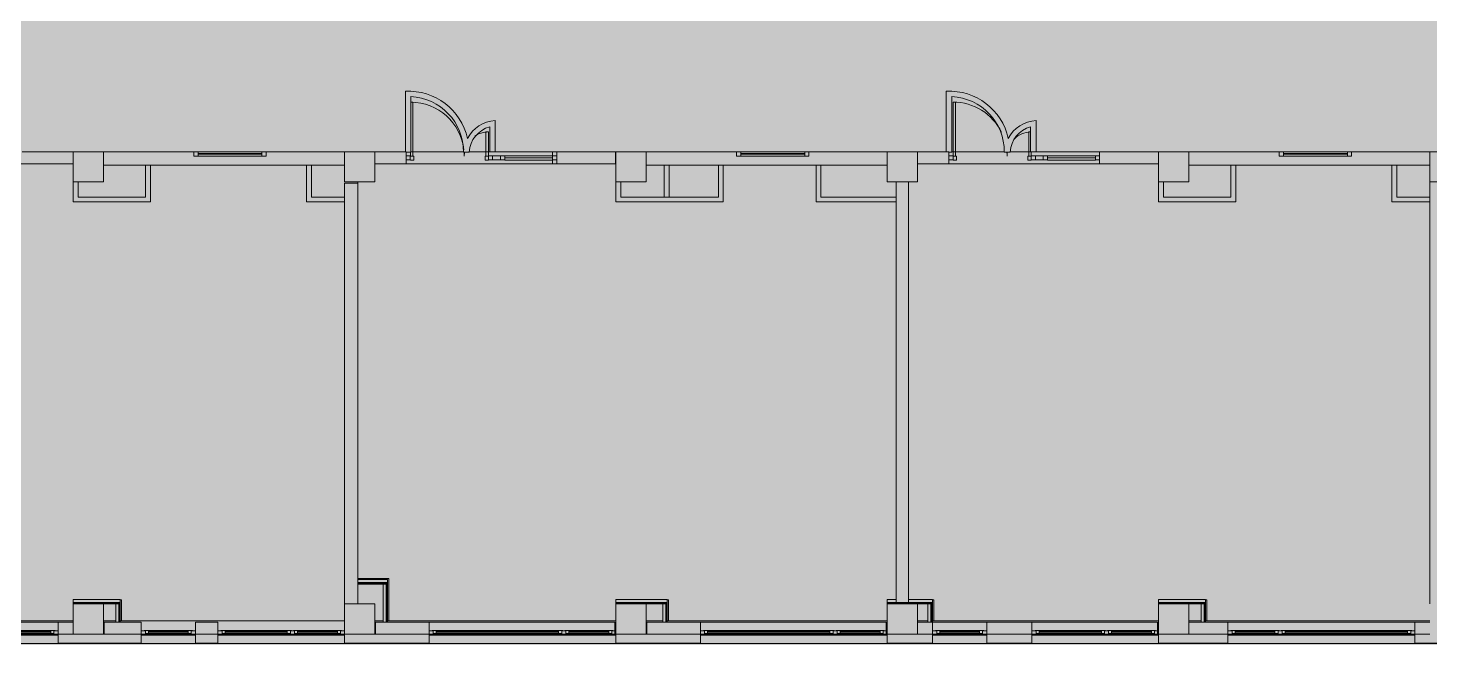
# Model space of a CAD drawing. Header units: millimetres. Extents: x 35092 to 251863, y -8553 to 29549.
# Drawn here: x 167013 to 190263, y -280 to 9954 of the extents above; entities that cross this region are included whole.
import ezdxf

# ---------------------------------------------------------------- set-up
doc = ezdxf.new("R2010")
doc.units = ezdxf.units.MM
doc.layers.add('A-DETL-GENF-2', color=7, linetype='Continuous', lineweight=9, true_color=0xc0c0c0, transparency=0.4)
for name, color, linetype, lineweight, true_color in [('A-DETL-GENF-4', 7, 'Continuous', 5, 0xb7b7b7), ('A-DOOR-4', 7, 'Continuous', 5, 0xb7b7b7), ('A-FLOR-2', 7, 'Continuous', 5, 0xb7b7b7), ('A-GLAZ-3', 7, 'Continuous', 5, 0x737373), ('A-GLAZ-CURT-3', 7, 'Continuous', 5, 0x737373), ('A-GLAZ-CWMG-4', 7, 'Continuous', 5, 0x737373), ('A-WALL-3', 7, 'Continuous', 9, 0x737373), ('A-WALL-4', 7, 'Continuous', 5, 0x737373), ('I-WALL-4', 7, 'Continuous', 5, 0x737373), ('S-COLS-2', 7, 'Continuous', 5, 0x737373)]:
    doc.layers.add(name, color=color, linetype=linetype, lineweight=lineweight, true_color=true_color)

# ---------------------------------------------------------------- blocks, each defined once
blk = doc.blocks.new('BSC_Колонна _Прямоугольная - 500х500-V247-2_2_2_птичка')
at = {"layer": 'S-COLS-2'}
for p, q in [((250, 250), (-250, 250)), ((-250, 250), (-250, -250)), ((250, -250), (250, 250)), ((-250, -250), (250, -250))]:
    blk.add_line(p, q, dxfattribs=at)
blk = doc.blocks.new('120_Окно_СКБ_2Ст - 120_Окно_СКБ_2Ст 3100х2500 _мал_створка слева_-22446080-2_2_2_птичка')
at = {"layer": 'A-GLAZ-3'}
for p, q in [((-1550, -127), (-1550, -57)), ((-1550, -57), (-1480, -57)), ((1550, -57), (-1550, -57)), ((-1480, -127), (-1550, -127)), ((-1550, -127), (-1500, -127)), ((-1480, -127), (-1500, -127)), ((-1500, -127), (-1500, -137)), ((-1500, -137), (670, -137)), ((670, -137), (-1500, -137)), ((-1480, -57), (-1480, -127)), ((650, -87), (-1480, -87)), ((-1480, -87), (-1480, -127)), ((-1430, -137), (-1430, -87)), ((-1430, -107), (600, -107)), ((600, -117), (-1430, -117)), ((600, -137), (600, -87)), ((650, -127), (650, -57)), ((650, -57), (720, -57)), ((650, -127), (650, -87)), ((720, -127), (650, -127)), ((670, -127), (650, -127)), ((670, -127), (700, -127)), ((670, -137), (670, -127)), ((720, -127), (700, -127)), ((700, -127), (700, -137)), ((700, -137), (1500, -137)), ((1500, -137), (700, -137)), ((720, -57), (720, -127)), ((1480, -87), (720, -87)), ((720, -87), (720, -127)), ((770, -137), (770, -87)), ((770, -107), (1430, -107)), ((1430, -117), (770, -117)), ((1430, -137), (1430, -87)), ((1480, -127), (1480, -57)), ((1480, -57), (1550, -57)), ((1480, -127), (1480, -87)), ((1550, -127), (1480, -127)), ((1500, -127), (1480, -127)), ((1500, -127), (1550, -127)), ((1500, -137), (1500, -127)), ((1550, -57), (1550, -127))]:
    blk.add_line(p, q, dxfattribs=at)
blk = doc.blocks.new('120_Окно_СКБ_1Ст - 120_Окно_СКБ_1Ст 900х2500_h_-20664874-2_2_2_птичка')
at = {"layer": 'A-GLAZ-3'}
for p, q in [((-450, -127), (-450, -57)), ((-450, -57), (-380, -57)), ((450, -57), (-450, -57)), ((-380, -127), (-450, -127)), ((-450, -127), (-400, -127)), ((-380, -127), (-400, -127)), ((-400, -127), (-400, -137)), ((-400, -137), (400, -137)), ((400, -137), (-400, -137)), ((-380, -57), (-380, -127)), ((380, -87), (-380, -87)), ((-380, -87), (-380, -127)), ((-330, -137), (-330, -87)), ((-330, -107), (330, -107)), ((330, -117), (-330, -117)), ((330, -137), (330, -87)), ((380, -127), (380, -57)), ((380, -57), (450, -57)), ((380, -127), (380, -87)), ((450, -127), (380, -127)), ((400, -127), (380, -127)), ((400, -127), (450, -127)), ((400, -137), (400, -127)), ((450, -57), (450, -127))]:
    blk.add_line(p, q, dxfattribs=at)
blk = doc.blocks.new('120_Окно_СКБ_2Ст - 120_Окно_СКБ_2Ст 2100х2500 _мал створка СЛЕВА_-22446485-2_2_2_птичка')
at = {"layer": 'A-GLAZ-3'}
for p, q in [((-1050, -127), (-1050, -57)), ((-1050, -57), (-980, -57)), ((1050, -57), (-1050, -57)), ((-980, -127), (-1050, -127)), ((-1050, -127), (-1000, -127)), ((-980, -127), (-1000, -127)), ((-1000, -127), (-1000, -137)), ((-1000, -137), (-200, -137)), ((-200, -137), (-1000, -137)), ((-980, -57), (-980, -127)), ((-220, -87), (-980, -87)), ((-980, -87), (-980, -127)), ((-930, -137), (-930, -87)), ((-930, -107), (-270, -107)), ((-270, -117), (-930, -117)), ((-270, -137), (-270, -87)), ((-220, -127), (-220, -57)), ((-220, -57), (-150, -57)), ((-220, -127), (-220, -87)), ((-150, -127), (-220, -127)), ((-200, -127), (-220, -127)), ((-200, -127), (-174, -127)), ((-200, -137), (-200, -127)), ((-150, -127), (-170, -127)), ((-170, -127), (-170, -137)), ((-170, -137), (1000, -137)), ((1000, -137), (-170, -137)), ((-150, -57), (-150, -127)), ((980, -87), (-150, -87)), ((-150, -87), (-150, -127)), ((-100, -137), (-100, -87)), ((-100, -107), (930, -107)), ((930, -117), (-100, -117)), ((930, -137), (930, -87)), ((980, -127), (980, -57)), ((980, -57), (1050, -57)), ((980, -127), (980, -87)), ((1050, -127), (980, -127)), ((1000, -127), (980, -127)), ((1000, -127), (1050, -127)), ((1000, -137), (1000, -127)), ((1050, -57), (1050, -127))]:
    blk.add_line(p, q, dxfattribs=at)
blk = doc.blocks.new('120_Окно_СКБ_2Ст - 120_Окно_СКБ_2Ст 3100х2500 _мал_ створка слева-2_-22446420-2_2_2_птичка')
at = {"layer": 'A-GLAZ-3'}
for p, q in [((-1550, -127), (-1550, -57)), ((-1550, -57), (-1480, -57)), ((1550, -57), (-1550, -57)), ((-1480, -127), (-1550, -127)), ((-1550, -127), (-1500, -127)), ((-1480, -127), (-1500, -127)), ((-1500, -127), (-1500, -137)), ((-1500, -137), (-700, -137)), ((-700, -137), (-1500, -137)), ((-1480, -57), (-1480, -127)), ((-720, -87), (-1480, -87)), ((-1480, -87), (-1480, -127)), ((-1430, -137), (-1430, -87)), ((-1430, -107), (-770, -107)), ((-770, -117), (-1430, -117)), ((-770, -137), (-770, -87)), ((-720, -127), (-720, -57)), ((-720, -57), (-650, -57)), ((-720, -127), (-720, -87)), ((-650, -127), (-720, -127)), ((-700, -127), (-720, -127)), ((-700, -127), (-670, -127)), ((-700, -137), (-700, -127)), ((-650, -127), (-670, -127)), ((-670, -127), (-670, -137)), ((-670, -137), (1500, -137)), ((1500, -137), (-670, -137)), ((-650, -57), (-650, -127)), ((1480, -87), (-650, -87)), ((-650, -87), (-650, -127)), ((-600, -137), (-600, -87)), ((-600, -107), (1430, -107)), ((1430, -117), (-600, -117)), ((1430, -137), (1430, -87)), ((1480, -127), (1480, -57)), ((1480, -57), (1550, -57)), ((1480, -127), (1480, -87)), ((1550, -127), (1480, -127)), ((1500, -127), (1480, -127)), ((1500, -127), (1550, -127)), ((1500, -137), (1500, -127)), ((1550, -57), (1550, -127))]:
    blk.add_line(p, q, dxfattribs=at)
blk = doc.blocks.new('120_Окно_СКБ_2Ст - 120_Окно_СКБ_2Ст 3100х2500 _мал_ створка слева-2_-V271-2_2_2_птичка')
at = {"layer": 'A-GLAZ-3'}
for p, q in [((-1550, -127), (-1550, -57)), ((-1550, -57), (-1480, -57)), ((1550, -57), (-1550, -57)), ((-1480, -127), (-1550, -127)), ((-1550, -127), (-1500, -127)), ((-1480, -127), (-1500, -127)), ((-1500, -127), (-1500, -137)), ((-1500, -137), (-700, -137)), ((-700, -137), (-1500, -137)), ((-1480, -57), (-1480, -127)), ((-720, -87), (-1480, -87)), ((-1480, -87), (-1480, -127)), ((-1430, -137), (-1430, -87)), ((-1430, -107), (-770, -107)), ((-770, -117), (-1430, -117)), ((-770, -137), (-770, -87)), ((-720, -127), (-720, -57)), ((-720, -57), (-650, -57)), ((-720, -127), (-720, -87)), ((-650, -127), (-720, -127)), ((-700, -127), (-720, -127)), ((-700, -127), (-670, -127)), ((-700, -137), (-700, -127)), ((-650, -127), (-670, -127)), ((-670, -127), (-670, -137)), ((-670, -137), (1500, -137)), ((1500, -137), (-670, -137)), ((-650, -57), (-650, -127)), ((1480, -87), (-650, -87)), ((-650, -87), (-650, -127)), ((-600, -137), (-600, -87)), ((-600, -107), (1430, -107)), ((1430, -117), (-600, -117)), ((1430, -137), (1430, -87)), ((1480, -127), (1480, -57)), ((1480, -57), (1550, -57)), ((1480, -127), (1480, -87)), ((1550, -127), (1480, -127)), ((1500, -127), (1480, -127)), ((1500, -127), (1550, -127)), ((1500, -137), (1500, -127)), ((1550, -57), (1550, -127))]:
    blk.add_line(p, q, dxfattribs=at)
blk = doc.blocks.new('120_Окно_СКБ_2Ст - 120_Окно_СКБ_2Ст 3100х2500 _мал_ створка слева-2_-V272-2_2_2_птичка')
at = {"layer": 'A-GLAZ-3'}
for p, q in [((-1550, -127), (-1550, -57)), ((-1550, -57), (-1480, -57)), ((1550, -57), (-1550, -57)), ((-1480, -127), (-1550, -127)), ((-1550, -127), (-1500, -127)), ((-1480, -127), (-1500, -127)), ((-1500, -127), (-1500, -137)), ((-1500, -137), (-700, -137)), ((-700, -137), (-1500, -137)), ((-1480, -57), (-1480, -127)), ((-720, -87), (-1480, -87)), ((-1480, -87), (-1480, -127)), ((-1430, -137), (-1430, -87)), ((-1430, -107), (-770, -107)), ((-770, -117), (-1430, -117)), ((-770, -137), (-770, -87)), ((-720, -127), (-720, -57)), ((-720, -57), (-650, -57)), ((-720, -127), (-720, -87)), ((-650, -127), (-720, -127)), ((-700, -127), (-720, -127)), ((-700, -127), (-670, -127)), ((-700, -137), (-700, -127)), ((-650, -127), (-670, -127)), ((-670, -127), (-670, -137)), ((-670, -137), (1500, -137)), ((1500, -137), (-670, -137)), ((-650, -57), (-650, -127)), ((1480, -87), (-650, -87)), ((-650, -87), (-650, -127)), ((-600, -137), (-600, -87)), ((-600, -107), (1430, -107)), ((1430, -117), (-600, -117)), ((1430, -137), (1430, -87)), ((1480, -127), (1480, -57)), ((1480, -57), (1550, -57)), ((1480, -127), (1480, -87)), ((1550, -127), (1480, -127)), ((1500, -127), (1480, -127)), ((1500, -127), (1550, -127)), ((1500, -137), (1500, -127)), ((1550, -57), (1550, -127))]:
    blk.add_line(p, q, dxfattribs=at)
blk = doc.blocks.new('120_Окно_СКБ_2Ст - 120_Окно_СКБ_2Ст 2100х2500 _мал створка СЛЕВА_-V273-2_2_2_птичка')
at = {"layer": 'A-GLAZ-3'}
for p, q in [((-1050, -127), (-1050, -57)), ((-1050, -57), (-980, -57)), ((1050, -57), (-1050, -57)), ((-980, -127), (-1050, -127)), ((-1050, -127), (-1000, -127)), ((-980, -127), (-1000, -127)), ((-1000, -127), (-1000, -137)), ((-1000, -137), (-200, -137)), ((-200, -137), (-1000, -137)), ((-980, -57), (-980, -127)), ((-220, -87), (-980, -87)), ((-980, -87), (-980, -127)), ((-930, -137), (-930, -87)), ((-930, -107), (-270, -107)), ((-270, -117), (-930, -117)), ((-270, -137), (-270, -87)), ((-220, -127), (-220, -57)), ((-220, -57), (-150, -57)), ((-220, -127), (-220, -87)), ((-150, -127), (-220, -127)), ((-200, -127), (-220, -127)), ((-200, -127), (-170, -127)), ((-200, -137), (-200, -127)), ((-150, -127), (-170, -127)), ((-170, -127), (-170, -137)), ((-170, -137), (1000, -137)), ((1000, -137), (-170, -137)), ((-150, -57), (-150, -127)), ((980, -87), (-150, -87)), ((-150, -87), (-150, -127)), ((-100, -137), (-100, -87)), ((-100, -107), (930, -107)), ((930, -117), (-100, -117)), ((930, -137), (930, -87)), ((980, -127), (980, -57)), ((980, -57), (1050, -57)), ((980, -127), (980, -87)), ((1050, -127), (980, -127)), ((1000, -127), (980, -127)), ((1000, -127), (1050, -127)), ((1000, -137), (1000, -127)), ((1050, -57), (1050, -127))]:
    blk.add_line(p, q, dxfattribs=at)
blk = doc.blocks.new('120_Окно_СКБ_1Ст - 120_Окно_СКБ_1Ст 400х1200 EI30-24228621-2_2_2_птичка')
at = {"layer": 'A-GLAZ-3'}
for p, q in [((-600, 40), (-600, 110)), ((-600, 110), (-530, 110)), ((600, 110), (-600, 110)), ((-530, 40), (-600, 40)), ((-600, 40), (600, 40)), ((-530, 110), (-530, 40)), ((530, 80), (-530, 80)), ((530, 70), (-530, 70)), ((530, 40), (530, 110)), ((530, 110), (600, 110)), ((600, 40), (530, 40)), ((600, 110), (600, 40))]:
    blk.add_line(p, q, dxfattribs=at)
blk = doc.blocks.new('Прямоугольный импост - 50 x 70 мм-V376-2_2_2_птичка')
at = {"layer": 'A-GLAZ-CWMG-4'}
for p, q in [((-70, 35), (0, 35)), ((-70, -35), (-70, 35)), ((0, 35), (0, -35)), ((0, -35), (-70, -35))]:
    blk.add_line(p, q, dxfattribs=at)
blk = doc.blocks.new('Дверь_Витражная_остекление_ - ДВН_ДАО_Главный вход_1200 в свету-V384-2_2_2_птичка')
at = {"layer": 'A-DETL-GENF-4'}
for p, q in [((-607, 925), (-639, 925)), ((-607, 30), (-607, 925)), ((647, 430), (607, 430)), ((607, 430), (607, 30)), ((647, 35), (647, 430)), ((-647, 97), (-647, 35)), ((-647, 30), (-607, 30)), ((-592, 30), (-647, 30)), ((-592, -40), (-592, 30)), ((592, -40), (592, 30)), ((592, 30), (647, 30)), ((607, 30), (647, 30)), ((-647, -40), (-592, -40)), ((647, -40), (592, -40))]:
    blk.add_line(p, q, dxfattribs=at)
at = {"layer": 'A-DOOR-4'}
for p, q in [((647, 430), (647, 35)), ((-647, 97), (-647, 35))]:
    blk.add_line(p, q, dxfattribs=at)
for centre, radius, start, end in [((-647, 30), 895, 6.6442, 89.4744), ((647, 30), 400, 90, 124.0488), ((-647, 30), 895, 360, 4.3606), ((647, 30), 400, 170.1518, 180)]:
    blk.add_arc(centre, radius, start, end, dxfattribs=at)
blk = doc.blocks.new('Системная панель - Стемалит - 40мм-V378-2_2_2_птичка')
at = {"layer": 'A-GLAZ-CURT-3'}
for p, q in [((65, 35), (-65, 35)), ((-65, 35), (-65, -35)), ((65, -35), (65, 35)), ((-65, -35), (65, -35))]:
    blk.add_line(p, q, dxfattribs=at)
blk = doc.blocks.new('Прямоугольный импост - 50 x 70 мм-V379-2_2_2_птичка')
at = {"layer": 'A-GLAZ-CWMG-4'}
for p, q in [((-35, 35), (35, 35)), ((-35, -35), (-35, 35)), ((35, 35), (35, -35)), ((35, -35), (-35, -35))]:
    blk.add_line(p, q, dxfattribs=at)
blk = doc.blocks.new('Прямоугольный импост - 50 x 70 мм-V380-2_2_2_птичка')
at = {"layer": 'A-GLAZ-CWMG-4'}
for p, q in [((0, 35), (-70, 35)), ((-70, 35), (-70, -35)), ((0, -35), (0, 35)), ((-70, -35), (0, -35))]:
    blk.add_line(p, q, dxfattribs=at)
blk = doc.blocks.new('Системная панель - Стекло - 40мм-V381-2_2_2_птичка')
at = {"layer": 'A-GLAZ-CURT-3'}
for p, q in [((397.5, 0), (-397.5, 0)), ((-397.5, 0), (-397.5, -40)), ((397.5, -40), (397.5, 0)), ((-397.5, -40), (397.5, -40))]:
    blk.add_line(p, q, dxfattribs=at)
blk = doc.blocks.new('Прямоугольный импост - 50 x 70 мм-V382-2_2_2_птичка')
at = {"layer": 'A-GLAZ-CWMG-4'}
for p, q in [((-35, 35), (35, 35)), ((-35, -35), (-35, 35)), ((35, 35), (35, -35)), ((35, -35), (-35, -35))]:
    blk.add_line(p, q, dxfattribs=at)
blk = doc.blocks.new('Прямоугольный импост - 50 x 70 мм-V383-2_2_2_птичка')
at = {"layer": 'A-GLAZ-CWMG-4'}
blk.add_line((41991, 7835), (41196, 7835), dxfattribs=at)
blk = doc.blocks.new('Дверь_Витражная_остекление_ - ДВН_ДАО_Главный вход_1200 в свету-V385-2_2_2_птичка')
at = {"layer": 'A-DETL-GENF-4'}
for p, q in [((-607, 925), (-647, 925)), ((-647, 925), (-647, 35)), ((-607, 30), (-607, 925)), ((639, 430), (607, 430)), ((607, 430), (607, 30)), ((-647, 30), (-607, 30)), ((-592, 30), (-647, 30)), ((-592, -40), (-592, 30)), ((592, -40), (592, 30)), ((592, 30), (647, 30)), ((607, 30), (647, 30)), ((647, 35), (647, 100)), ((-647, -40), (-592, -40)), ((647, -40), (592, -40))]:
    blk.add_line(p, q, dxfattribs=at)
at = {"layer": 'A-DOOR-4'}
for p, q in [((-647, 925), (-647, 35)), ((647, 100), (647, 35))]:
    blk.add_line(p, q, dxfattribs=at)
for centre, radius, start, end in [((-647, 30), 895, 26.2405, 90), ((647, 30), 400, 91.3229, 133.9937), ((-647, 30), 895, 360, 4.3606), ((647, 30), 400, 170.1518, 180)]:
    blk.add_arc(centre, radius, start, end, dxfattribs=at)

msp = doc.modelspace()

# ---------------------------------------------------------------- hatches: boundary and pattern name
at = {"layer": 'A-DETL-GENF-2'}
h = msp.add_hatch(color=256, dxfattribs=at)
h.paths.add_polyline_path([(188547.1, -280), (197248, -280), (197248, -258), (197308, -258), (197308, -280), (198658, -280), (198658, -258), (198718, -258), (198718, -280), (200713, -280), (200713, 3300), (209713, 3300), (209713, 27350), (166763, 27350), (166763, 23778), (163613, 23773), (163613, 23030), (163621, 23030), (163616.4, 22960), (163613, 22959.2), (163616.4, 22925), (164513, 22925), (164513, 22875), (163613, 22869.2), (163616.4, 21675), (164013, 21675), (164010.6, 21625), (163613, 21620.8), (163616.4, 21590), (163621, 21587.4), (163621, 21520), (163613, 21520), (163613, 13580), (163621, 13580), (163616.4, 13510), (163613, 13510), (163616.4, 13475), (164513, 13475), (164513, 13425), (163613, 13425), (163616.4, 12225), (164013, 12225), (164010.1, 12175), (163613, 12175), (163616.4, 12140), (163621, 12140), (163621, 12070), (163613, 12070), (163613.8, 775), (164118, 775), (164118, 100), (164068, 100), (164068, 725), (163613, 725), (163613, -280), (186913, -280)])
h.paths.add_polyline_path([(177588, 100), (177538, 100), (177538, 400), (177588, 400), (177588, 120)])
h.paths.add_polyline_path([(181988, 100), (181938, 100), (181938, 400), (181988, 400), (181988, 120)])
h.paths.add_polyline_path([(172952.1, 100), (172902.1, 100), (172902.1, 730), (172952.1, 730), (172952.1, 120)])
h.paths.add_polyline_path([(168518, 100), (168468, 100), (168468, 400), (168518, 400), (168518, 120)])
h.paths.add_polyline_path([(186518, 100), (186468, 100), (186468, 400), (186518, 400), (186518, 120)])
h.paths.add_polyline_path([(200123, 120), (200123, 325), (200333, 325), (200333, 275), (200173, 275), (200173, 120)])
h.paths.add_polyline_path([(196438, 120), (196438, 490.5), (196713, 490.5), (196713, 440.5), (196488, 440.5), (196488, 120)])
h.paths.add_polyline_path([(190938, 120), (190938, 440.5), (190483, 440.5), (190486.9, 490.5), (190988, 490.5), (190988, 120)])
h.paths.add_polyline_path([(195288, 151), (195288, 551), (195304, 551), (195304, 151)])
h.paths.add_polyline_path([(191918, 151), (191902, 151), (191902, 551), (191918, 551), (191918, 245)])
h.paths.add_polyline_path([(186518, 425), (185763, 425), (185763, 475), (186543, 470), (186543, 425)])
h.paths.add_polyline_path([(182000.5, 425), (181613, 425), (181613.1, 475), (182013, 470), (182013, 425)])
h.paths.add_polyline_path([(177588, 425), (176763, 425), (176763, 475), (177613, 470), (177613, 425)])
h.paths.add_polyline_path([(181263.5, 425), (181263, 425), (181264.7, 475), (181413, 470), (181413, 425)])
h.paths.add_polyline_path([(168543, 425), (167763, 425), (167763, 475), (168543, 470)])
h.paths.add_polyline_path([(172902.1, 755), (172483, 755), (172483, 805), (172977.1, 805), (172977.1, 755), (172952.1, 755)])
h.paths.add_polyline_path([(195303.8, 1051), (195288, 1051), (195288, 1530.1), (195304, 1530.1), (195304, 1051)])
h.paths.add_polyline_path([(191918, 1051), (191902, 1051), (191902.5, 1545.2), (191918, 1545.2), (191918.3, 1258), (193207, 1258), (193207, 1242), (191918, 1242)])
h.paths.add_polyline_path([(194029, 1237.5), (194029, 1253.5), (195287.6, 1251), (195287.6, 1237.5), (194037.5, 1237.5)])
h.paths.add_polyline_path([(195288, 2030.1), (195288, 2332), (194029, 2332), (194029, 2348), (195304, 2347.5), (195303.8, 2030.1)])
h.paths.add_polyline_path([(191918, 2045.2), (191902, 2045.2), (191902, 2789), (191918, 2789), (191918, 2350.4)])
h.paths.add_polyline_path([(193164.5, 2342), (191918.3, 2342), (191918.3, 2358), (193208.4, 2358), (193207, 2342)])
h.paths.add_polyline_path([(191918, 3289), (191902, 3289), (191902, 3729), (191918, 3729)])
h.paths.add_polyline_path([(201082.4, 3750), (201032.4, 3750), (201032.4, 4055), (200553, 4055), (200553, 4105), (201082.4, 4105), (201082.4, 3770)])
h.paths.add_polyline_path([(206278, 3750), (206228, 3750), (206228, 4130), (206278, 4130), (206278, 3770)])
h.paths.add_polyline_path([(206203, 4055), (205203, 4055), (205203, 4105), (206203, 4105), (206203, 4092.5)])
h.paths.add_polyline_path([(197208, 7680), (197173, 7680), (197173, 7672), (197103, 7672), (197103, 7680), (197158, 7683.8), (197158, 7900), (197103, 7900), (197105.4, 7908), (197173, 7908), (197173, 7760), (197218, 7760), (197218, 7730), (197208, 7730), (197208, 7691.4)])
h.paths.add_polyline_path([(197208, 6780), (197208, 7680), (197258, 7680), (197258, 6780), (197221.2, 6780)])
h.paths.add_polyline_path([(198458, 7280), (198458, 7680), (198508, 7680), (198508, 7280), (198477.9, 7280)])
h.paths.add_polyline_path([(198566, 7672), (198543, 7672), (198543, 7680), (198508, 7680), (198508, 7730), (198498, 7730), (198498.1, 7760), (198543, 7760.1), (198543, 7908), (198613, 7908), (198612.8, 7900), (198558, 7896.2), (198558, 7680), (198613, 7680), (198612.8, 7672), (198583.5, 7672)])
h.paths.add_polyline_path([(191908, 7672), (191868, 7672), (191868, 7820), (191848, 7820), (191848, 7860), (191858, 7860), (191858, 7900), (191868, 7900), (191868, 7908), (191938, 7908), (191933, 7900), (191883, 7900), (191883, 7680), (191938, 7680), (191933, 7672)])
h.paths.add_polyline_path([(194213.5, 7672), (194173.5, 7672), (194173.5, 7820), (194153.5, 7820), (194153.5, 7860), (194163.5, 7860), (194163.5, 7900), (194173.5, 7900), (194173.5, 7908), (194243.5, 7908), (194243.5, 7900), (194188.5, 7900), (194188.5, 7680), (194243.5, 7680), (194243.5, 7672)])
h.paths.add_polyline_path([(196618, 7672), (196548, 7672), (196548, 7820), (196528, 7820), (196528, 7860), (196538, 7860), (196538, 7900), (196548, 7900), (196548, 7908), (196618, 7908), (196618, 7900), (196563, 7900), (196563, 7680), (196618, 7680)])
h.paths.add_polyline_path([(190778, 7672), (190783, 7680), (190833, 7680), (190833, 7900), (190778, 7900), (190778, 7908), (190848, 7908), (190848, 7900), (190858, 7900), (190858, 7860), (190868, 7860), (190868, 7820), (190848, 7820), (190848, 7672), (190783, 7672)])
h.paths.add_polyline_path([(195513, 7672), (195458, 7672), (195458, 7680), (195513, 7680), (195513, 7900), (195458, 7900), (195458, 7908), (195528, 7908), (195528, 7900), (195538, 7900), (195538, 7860), (195548, 7860), (195548, 7820), (195528, 7820), (195528, 7672)])
h.paths.add_polyline_path([(193113.5, 7672), (193083.5, 7672), (193083.5, 7680), (193138.5, 7680), (193138.5, 7900), (193083.5, 7902), (193083.5, 7908), (193153.5, 7908), (193153.5, 7900), (193163.5, 7900), (193163.5, 7860), (193173.5, 7860), (193173.5, 7820), (193153.5, 7820), (193153.5, 7672), (193120.4, 7672)])
h.paths.add_polyline_path([(194123.5, 7900), (194128, 8900), (194163.5, 8900), (194163.5, 7900), (194153.5, 7900)])
h.paths.add_polyline_path([(196528, 7900), (196498, 7900), (196498, 8900), (196538, 8900), (196538, 7900)])
h.paths.add_polyline_path([(191818, 7900), (191822.5, 8900), (191858, 8900), (191858, 7900), (191848, 7900)])
h.paths.add_polyline_path([(182433, 10900), (182408, 10900), (182408, 10980), (182443, 10980), (182443, 10940), (182433, 10940)])
h.paths.add_polyline_path([(182433, 10300), (182433, 10900), (182473, 10900), (182473, 10300)])
h.paths.add_polyline_path([(181513, 10900), (181488, 10900), (181488, 10980), (181523, 10980), (181523, 10940), (181513, 10940)])
h.paths.add_polyline_path([(181553, 10300), (181513, 10300), (181513, 10900), (181553, 10900), (181553, 10378)])
h.paths.add_polyline_path([(183343, 10900), (183318, 10900), (183318, 10980), (183353, 10980), (183353, 10940), (183343, 10940)])
h.paths.add_polyline_path([(183343, 10300), (183343, 10900), (183383, 10900), (183383, 10300)])
h.paths.add_polyline_path([(180603, 10900), (180578, 10900), (180578, 10980), (180613, 10980), (180613, 10940), (180603, 10940)])
h.paths.add_polyline_path([(180603, 10300), (180603, 10900), (180643, 10900), (180643, 10300)])
h.paths.add_polyline_path([(170163.7, 11700), (170128.7, 11700), (170128.7, 11692), (170058.7, 11692), (170058.7, 11700), (170113.7, 11703), (170113.7, 11900), (170058.7, 11900.4), (170063.7, 11908), (170128.7, 11908), (170128.7, 11780), (170173.7, 11780), (170173.7, 11750), (170163.7, 11750), (170163.7, 11703)])
h.paths.add_polyline_path([(170163.7, 10750), (170163.7, 11700), (170213.7, 11700), (170213, 10750), (170203.7, 10750)])
h.paths.add_polyline_path([(183056.8, 10900), (183033, 10900), (183033, 10940), (183023, 10940), (183023, 10980), (183058, 10980), (183058, 10900)])
h.paths.add_polyline_path([(183943, 10900), (183943, 10940), (183933, 10940), (183933, 10980), (183968, 10980), (183968, 10900), (183953, 10900)])
h.paths.add_polyline_path([(181228, 10900), (181203, 10900), (181203, 10940), (181193, 10940), (181193, 10980), (181228, 10980), (181228, 10969.7)])
h.paths.add_polyline_path([(182138, 10900), (182113, 10900), (182113, 10940), (182103, 10940), (182103, 10980), (182138, 10980), (182138, 10969.7)])
h.paths.add_polyline_path([(171463.7, 11350), (171413.7, 11350), (171413.7, 11700), (171463.7, 11700), (171463.7, 11378)])
h.paths.add_polyline_path([(171521.7, 11692), (171498.7, 11692), (171498.7, 11700), (171463.7, 11700), (171463.7, 11750), (171453.7, 11750), (171453.7, 11780), (171498.7, 11780), (171498.7, 11908), (171568.7, 11908), (171568.7, 11900), (171513.7, 11896.3), (171513.7, 11700), (171568.7, 11700), (171568.7, 11692), (171538.7, 11692)])
h.paths.add_polyline_path([(191613, 15250), (191613, 15300), (192563, 15300), (192563, 15250), (191621, 15250)])
h.paths.add_polyline_path([(191413, 15145), (191405, 15145), (191409, 15215), (191533, 15215), (191533, 15260), (191563, 15260), (191563, 15250), (191613, 15250), (191613, 15215), (191621, 15215), (191621, 15145), (191613, 15145), (191613, 15200), (191413, 15200), (191413, 15175)])
h.paths.add_polyline_path([(185368.9, 15305.6), (185368.9, 15305.6), (185161.2, 15351.6)])
h.paths.add_polyline_path([(200847.8, 15562), (200847.8, 15570), (200902.8, 15571), (200902.8, 15650), (200847.8, 15650), (200847.8, 15658), (200917.8, 15656.9), (200917.8, 15650), (200927.8, 15650), (200927.8, 15610), (200937.8, 15610), (200937.8, 15570), (200917.8, 15570), (200917.8, 15562), (200877.8, 15562)])
h.paths.add_polyline_path([(202332.5, 15562), (202303, 15562), (202303, 15570), (202358, 15571.8), (202358, 15650), (202303, 15650), (202303, 15658), (202373, 15658), (202373, 15650), (202383, 15650), (202383, 15610), (202393, 15610), (202393, 15570), (202373, 15570), (202373, 15562), (202333, 15562)])
h.paths.add_polyline_path([(203463, 15562), (203393, 15562), (203393, 15570), (203373, 15570), (203373, 15610), (203383, 15610), (203383, 15650), (203393, 15651.4), (203393, 15658), (203463, 15658), (203463, 15650), (203408, 15648.2), (203408, 15570), (203463, 15570)])
h.paths.add_polyline_path([(207413, 15562), (207393, 15563.8), (207393, 15570), (207373, 15570), (207373, 15610), (207383, 15610), (207383, 15650), (207393, 15650), (207393, 15658), (207463, 15658), (207463, 15650), (207408, 15650), (207408, 15570), (207463, 15570), (207463, 15562), (207428.9, 15562)])
h.paths.add_polyline_path([(206303, 15562), (206303, 15570), (206358, 15570), (206358, 15650), (206303, 15650), (206303, 15658), (206373, 15655.7), (206373, 15650), (206383, 15650), (206383, 15610), (206393, 15610), (206393, 15570), (206373, 15570), (206373, 15562), (206331.6, 15562)])
h.paths.add_polyline_path([(201952.8, 15562), (201937.8, 15562), (201937.8, 15570), (201917.8, 15571), (201917.8, 15610), (201927.8, 15610), (201927.8, 15650), (201937.8, 15650), (201937.8, 15658), (202007.8, 15658), (202007.8, 15650), (201952.8, 15650), (201952.8, 15570), (202007.8, 15570), (202007.8, 15562), (201953, 15562)])
h.paths.add_polyline_path([(201887.8, 15650), (201892, 16650), (201927.8, 16650), (201927.8, 15650), (201917.8, 15650)])
h.paths.add_polyline_path([(203383, 15650), (203343, 15653.2), (203343, 16650), (203383, 16650), (203383, 15651.8)])
h.paths.add_polyline_path([(207343, 15650), (207343, 16650), (207383, 16650), (207383, 15650), (207373, 15650)])
h.paths.add_polyline_path([(191613, 16550), (191563, 16550), (191563, 16540), (191533, 16540), (191533, 16585), (191405, 16585), (191405, 16655), (191413, 16655), (191413, 16600), (191613, 16600), (191613, 16655), (191621, 16655), (191616, 16585), (191613, 16585)])
h.paths.add_polyline_path([(191829.7, 16500), (191613, 16500), (191616, 16550), (191963, 16550), (191959.3, 16500), (191835.9, 16500)])
h.paths.add_polyline_path([(209333, 17240), (209325, 17240), (209325, 17310), (209333, 17310), (209333, 17320), (209373, 17320), (209373, 17330), (209413, 17330), (209413, 17310), (209561, 17310), (209561, 17240), (209553, 17240), (209553, 17295), (209333, 17295), (209333, 17270)])
h.paths.add_polyline_path([(202143, 18600), (202143, 18640), (202133, 18640), (202133, 18680), (202153, 18680), (202153, 18808), (202223, 18808), (202223, 18800), (202168, 18795.3), (202168, 18600), (202223, 18600), (202223, 18592), (202153, 18597.6), (202153, 18600)])
h.paths.add_polyline_path([(202143, 17600), (202103, 17602.6), (202103, 18600), (202143, 18597.6), (202143, 17600.9)])
h.paths.add_polyline_path([(204983, 18600), (204983, 18640), (204973, 18640), (204973, 18680), (204993, 18680), (204993, 18808), (205063, 18808), (205063, 18800), (205008, 18795.3), (205008, 18600), (205063, 18600), (205063, 18592), (204993, 18597.6), (204993, 18600)])
h.paths.add_polyline_path([(204943, 17600), (204943, 18600), (204983, 18597.6), (204983, 17600), (204973.6, 17600)])
h.paths.add_polyline_path([(209333, 18320), (209327.6, 18330), (209325, 18330), (209325, 18400), (209333, 18400), (209333, 18345), (209553, 18345), (209553, 18400), (209561, 18400), (209561, 18330), (209413, 18330), (209413, 18310), (209373, 18310), (209373, 18320), (209345, 18320)])
h.paths.add_polyline_path([(208392, 18280), (208333, 18280), (208337.1, 18320), (209333, 18320), (209332, 18280), (208646.2, 18280)])
h.paths.add_polyline_path([(203973, 18592), (203903, 18592.9), (203903, 18600), (203958, 18600), (203958, 18800), (203903, 18800), (203903, 18808), (203973, 18808), (203973, 18680), (203993, 18680), (203993, 18640), (203983, 18640), (203983, 18600), (203973, 18594.3), (203973, 18592.9)])
h.paths.add_polyline_path([(201063, 18592), (201063, 18600), (201118, 18600), (201118, 18800), (201063, 18800), (201063, 18808), (201133, 18808), (201133, 18680), (201153, 18680), (201153, 18640), (201143, 18640), (201143, 18600), (201133, 18596.5), (201133, 18592), (201081.9, 18592)])
h.paths.add_polyline_path([(198805, 19510), (198805, 19580), (198813, 19580), (198813, 19600), (198853, 19600), (198853, 19590), (198893, 19590), (198893, 19580), (198901, 19580), (198901, 19510), (198893, 19510), (198893, 19565), (198813, 19565), (198813, 19510)])
h.paths.add_polyline_path([(205923, 20430), (204923, 20430), (204923, 20470), (205923, 20470)])
h.paths.add_polyline_path([(206011, 20350), (206003, 20350), (206003, 20405), (205923, 20405), (205923, 20350), (205915, 20350), (205915.7, 20420), (205923, 20420), (205923, 20430), (205963, 20430), (205963, 20440), (206003, 20440), (206003, 20420), (206011, 20420), (206011, 20375.7)])
h.paths.add_polyline_path([(198896.5, 20550), (198893, 20550), (198894.9, 20590), (199893, 20590), (199893, 20550), (199527.9, 20550)])
h.paths.add_polyline_path([(198853, 20580), (198813, 20580), (198813, 20600), (198805, 20600), (198805, 20670), (198813, 20670), (198813, 20615), (198893, 20615), (198893, 20670), (198901, 20670), (198901, 20600), (198893, 20600), (198893, 20590), (198853, 20590)])
h.paths.add_polyline_path([(205963, 21420), (205963, 21430), (205923, 21430), (205923, 21440), (205915, 21440), (205915, 21510), (205923, 21510), (205923, 21455), (206003, 21455), (206003, 21510), (206011, 21510), (206011, 21440), (206003, 21440), (206003, 21420)])
h.paths.add_polyline_path([(197898.7, 23486), (197898.7, 24790.5), (197609.5, 24790.5), (197609.5, 24806.5), (197914.7, 24806.5), (197914.7, 23486)])
h.paths.add_polyline_path([(196812.4, 23486), (196796.4, 23486), (196796.4, 24790.5), (196499.2, 24790.5), (196499.2, 24806.5), (197109.5, 24806.5), (197109.5, 24790.5), (196812.4, 24790.5), (196812.4, 23529.6)])
h.paths.add_polyline_path([(205923, 23570), (205915, 23570), (205917.1, 23640), (205923, 23640), (205923, 23660), (205963, 23660), (205963, 23650), (206003, 23650), (206003.7, 23640), (206011, 23640), (206011, 23570), (206003, 23570), (206001.2, 23625), (205923, 23625), (205923, 23600)])
h.paths.add_polyline_path([(191413, 24100), (190513, 24100), (190513, 24150), (191413, 24150)])
h.paths.add_polyline_path([(191405, 24020), (191405, 24090), (191413, 24090), (191413, 24100), (191463, 24100), (191463, 24110), (191493, 24110), (191493, 24090), (191621, 24090), (191621, 24020), (191613, 24020), (191613, 24075), (191413, 24075), (191413, 24020)])
h.paths.add_polyline_path([(206003, 24610), (206003, 24650), (207003, 24650), (207003, 24610), (206021.3, 24610)])
h.paths.add_polyline_path([(205923, 24640), (205923, 24660), (205915, 24660), (205915, 24730), (205923, 24730), (205924.8, 24675), (206003, 24675), (206003, 24730), (206011, 24730), (206011, 24660), (206003, 24660), (206003, 24650), (205963, 24650), (205963, 24640), (205927.3, 24640)])
h.paths.add_polyline_path([(207690.5, 24691), (207690.5, 24996.2), (207706.5, 24996.2), (207706.5, 24691)])
h.paths.add_polyline_path([(195694, 24790.5), (195694, 24806.5), (195999.2, 24806.5), (195999.2, 24790.5), (195867.6, 24790.5)])
h.paths.add_polyline_path([(198901, 25170), (198893, 25170), (198893, 25225), (198813, 25225), (198813, 25170), (198805, 25170), (198805, 25240), (198813, 25240), (198817.3, 25260), (198853, 25260), (198853, 25250), (198893, 25250), (198894.7, 25240), (198901, 25240), (198901, 25200)])
h.paths.add_polyline_path([(207690.5, 25496.2), (207690.5, 26063.8), (207706.5, 26063.8), (207706.5, 25496.2)])
h.paths.add_polyline_path([(208823, 25793.4), (207707.3, 25793.4), (207707.3, 25809.4), (208907.3, 25809.4), (208907.3, 25793.4), (208833.8, 25793.4)])
h.paths.add_polyline_path([(191413, 25900), (191413, 25910), (191405, 25910), (191405, 25980), (191413, 25980), (191413, 25925), (191613, 25925), (191613, 25980), (191621, 25980), (191621, 25910), (191493, 25910), (191493, 25890), (191463, 25890), (191463, 25900)])
h.paths.add_polyline_path([(191041.2, 25850), (190513, 25850), (190513, 25900), (191413, 25900), (191413, 25850), (191113, 25850)])
h.paths.add_polyline_path([(199527.9, 26210), (198893, 26210), (198893, 26250), (199893, 26250), (199893, 26210)])
h.paths.add_polyline_path([(198837, 26240), (198813, 26240), (198813, 26260), (198805, 26260), (198805, 26330), (198813, 26330), (198813, 26275), (198893, 26275), (198893, 26330), (198901, 26330), (198901, 26260), (198893, 26260), (198889.3, 26250), (198853, 26250), (198853, 26240)])
h.paths.add_polyline_path([(194952.6, 26375), (194913.6, 26375), (194913.6, 26900), (194963.6, 26900), (194963.6, 26425), (195583, 26425), (195583, 26375), (194963.6, 26375)])
h.paths.add_polyline_path([(206275.7, 26550), (206228, 26550), (206228, 26900), (206278, 26900), (206278, 26550)])
h.paths.add_polyline_path([(207690.5, 26563.8), (207690.5, 26869), (207706.5, 26869), (207706.5, 26563.8)])
h.paths.add_polyline_path([(202443, 26575), (201218, 26575), (201218, 26900), (201268, 26900), (201268, 26625), (201603, 26625), (201603, 26600), (202103, 26600), (202103, 26625), (202443, 26625), (202443, 26600)])
h.paths.add_polyline_path([(206003, 26575), (206003, 26625), (206203, 26625), (206203, 26575), (206023, 26575)])
h = msp.add_hatch(color=256, dxfattribs=at)
h.paths.add_polyline_path([(177566.4, 100), (177588, 100), (177588, 400), (177538, 400), (177538, 100)])
h.paths.add_polyline_path([(168518, 100), (168518, 400), (168468, 400), (168468, 100)])
h.paths.add_polyline_path([(186518, 100), (186518, 400), (186468, 400), (186468, 100)])
h.paths.add_polyline_path([(181988, 100), (181988, 400), (181938, 400), (181938, 100)])
h.paths.add_polyline_path([(172902.1, 100), (172952.1, 100), (172952.1, 730), (172902.1, 730), (172902.1, 120)])
h.paths.add_polyline_path([(164068, 100), (164118, 100), (164118, 775), (163613, 775), (163615.5, 725), (164068, 725), (164068, 120)])
h.paths.add_polyline_path([(196438, 120), (196488, 120), (196488, 440.5), (196713, 440.5), (196713, 490.5), (196438, 490.5), (196438, 318.6)])
h.paths.add_polyline_path([(200173, 120), (200173, 275), (200333, 275), (200333, 325), (200123, 325), (200123, 120)])
h.paths.add_polyline_path([(190988, 120), (190988, 490.5), (190483, 490.5), (190483, 440.5), (190938, 440.5), (190938, 120)])
h.paths.add_polyline_path([(186543, 425), (186543, 475), (185763, 470), (185763, 425), (186263, 425)])
h.paths.add_polyline_path([(181630.8, 425), (182013, 427.9), (182013, 475), (181613, 470), (181613, 425)])
h.paths.add_polyline_path([(177613, 425), (177613, 475), (176763, 470), (176763, 425), (177566.4, 425)])
h.paths.add_polyline_path([(181413, 425), (181413, 475), (181263, 475), (181263.5, 425)])
h.paths.add_polyline_path([(168415.8, 425), (168543, 425), (168543, 475), (167763, 470), (167763, 425), (168263, 425)])
h.paths.add_polyline_path([(172952.1, 755), (172977.1, 755), (172977.1, 805), (172483, 805), (172483, 755), (172902.1, 755)])
h.paths.add_polyline_path([(201082.4, 3750), (201082.4, 4105), (200553, 4105), (200553, 4055), (201032.4, 4055), (201032.4, 3750)])
h.paths.add_polyline_path([(206273, 3750), (206278, 3750), (206273, 4130), (206228, 4130), (206228, 3750)])
h.paths.add_polyline_path([(205203, 4055), (206203, 4055), (206203, 4105), (205203, 4105)])
h.paths.add_polyline_path([(195163, 26375), (195583, 26375), (195583, 26425), (194963.6, 26425), (194963.6, 26900), (194913.6, 26900), (194913.6, 26375), (195156.9, 26375)])
h.paths.add_polyline_path([(206275.7, 26550), (206278, 26550), (206273, 26900), (206228, 26900), (206228, 26550), (206273, 26550)])
h.paths.add_polyline_path([(201358, 26575), (202443, 26575), (202443, 26625), (202103, 26625), (202103, 26600), (201603, 26600), (201603, 26625), (201268, 26625), (201268, 26900), (201218, 26900), (201218, 26575)])
h.paths.add_polyline_path([(206203, 26575), (206203, 26625), (206003, 26625), (206003, 26575), (206023, 26575)])

# ---------------------------------------------------------------- linework, layer by layer
at = {"layer": 'A-FLOR-2'}
for p, q in [((173271.1, 8904.6), (173271.1, 7900)), ((182241.1, 8904.6), (182241.1, 7900)), ((173361.1, 7897), (173361.1, 8815.2)), ((182331.1, 7897), (182331.1, 8815.2)), ((174760, 7900), (174760, 8418.4)), ((183730, 7900), (183730, 8418.4)), ((174670, 8314.2), (174670, 7900)), ((183640, 8314.2), (183640, 7900)), ((173283, 7897), (173361.1, 7897)), ((173361.1, 7900), (174233.4, 7900)), ((174233.5, 7897), (174331.5, 7897)), ((174331.9, 7900), (175783, 7900)), ((175713, 7900), (174760, 7900)), ((175713, 7835), (175713, 7900)), ((175713, 7700), (175713, 7760)), ((176753, 7900), (176763, 7900)), ((176763, 7700), (176753, 7700)), ((182284, 7897), (182331.1, 7897)), ((182331.1, 7900), (183203.4, 7900)), ((183203.5, 7897), (183301.5, 7897)), ((183301.9, 7900), (184784, 7900)), ((184784, 7900), (183730, 7900)), ((172483, 7400), (172483, 7380)), ((172483, 820), (172997.1, 820)), ((172997.1, 820), (172997.1, 120)), ((168543, 470), (168563, 470)), ((168563, 470), (168563, 120)), ((177613, 470), (177633, 470)), ((177633, 470), (177633, 120)), ((182013, 470), (182033, 470)), ((182033, 470), (182033, 120)), ((186543, 470), (186563, 470)), ((186563, 470), (186563, 120))]:
    msp.add_line(p, q, dxfattribs=at)
for centre, radius, start, end in [((173323.6, 7906), 1000, 12.44956, 93.01125), ((182293.6, 7906), 1000, 12.44956, 93.01125), ((173323.6, 7906), 910, 359.43333, 87.64026), ((182293.6, 7906), 910, 359.43333, 87.64026), ((174785, 7875), 544, 92.63401, 153.04618), ((183755, 7875), 544, 92.63401, 153.04618), ((174785, 7875), 454, 104.67311, 177.22246), ((183755, 7875), 454, 104.67311, 177.22246)]:
    msp.add_arc(centre, radius, start, end, dxfattribs=at)
at = {"layer": 'A-WALL-3'}
for p, q in [((169043, 7680), (168963, 7680)), ((171713, 7680), (171633, 7680)), ((178543, 7680), (178463, 7680)), ((180163, 7680), (180083, 7680)), ((187043, 7680), (186963, 7680)), ((189713, 7680), (189633, 7680)), ((172263, 7070), (172263, 7150)), ((177563, 7150), (177643, 7150)), ((181413, 7070), (181413, 7150)), ((190263, 7070), (190263, 7150)), ((172483, 805), (172483, 730)), ((172483, 755), (172977.1, 755)), ((172483, 742.5), (172964.6, 742.5)), ((172952.1, 730), (172902.1, 730)), ((172952.1, 100), (172952.1, 730)), ((172964.6, 100), (172964.6, 742.5)), ((181413, 425), (181413, 475)), ((181613, 475), (181613, 425)), ((168543, 425), (167763, 425)), ((168530.5, 412.5), (167763, 412.5)), ((168518, 400), (168468, 400)), ((168518, 100), (168518, 400)), ((168530.5, 100), (168530.5, 412.5)), ((177613, 425), (176763, 425)), ((177600.5, 412.5), (176763, 412.5)), ((177588, 400), (177538, 400)), ((177588, 100), (177588, 400)), ((177600.5, 100), (177600.5, 412.5)), ((182013, 425), (181263, 425)), ((182000.5, 412.5), (181263, 412.5)), ((181938, 400), (181988, 400)), ((181988, 400), (181988, 100)), ((182000.5, 412.5), (182000.5, 100)), ((186543, 425), (185763, 425)), ((186530.5, 412.5), (185763, 412.5)), ((186518, 400), (186468, 400)), ((186518, 400), (186518, 100)), ((186530.5, 412.5), (186530.5, 100)), ((167513, -100), (167763, -100)), ((168273, -100), (168889.3, -100)), ((169789.3, -100), (170163, -100)), ((172773, -100), (173663, -100)), ((177273, -100), (178163, -100)), ((181763, -100), (182013, -100)), ((182913, -100), (183663, -100)), ((186263, -100), (186913, -100)), ((190013, -100), (190263, -100)), ((167513, -250), (168889.3, -250)), ((167513, -253), (168889.3, -253)), ((169789.3, -250), (170163, -250)), ((169789.3, -253), (170163, -253)), ((172263, -250), (173663, -250)), ((172263, -253), (173663, -253)), ((176763, -250), (178163, -250)), ((176763, -253), (178163, -253)), ((181263, -250), (182013, -250)), ((181263, -253), (182013, -253)), ((182913, -250), (183663, -250)), ((182913, -253), (183663, -253)), ((185763, -250), (186913, -250)), ((185763, -253), (186913, -253)), ((190013, -250), (191013, -250)), ((190013, -253), (191013, -253))]:
    msp.add_line(p, q, dxfattribs=at)
at = {"layer": 'A-WALL-4'}
for p, q in [((163903, 100), (167763, 100)), ((167513, 96.3), (167513, -258)), ((168889.3, 100), (168273, 100)), ((168273, 100), (168273, -100)), ((168889.3, -258), (168889.3, 100)), ((170163, 100), (169789.3, 100)), ((169789.3, 100), (169789.3, -258)), ((170163, -258), (170163, 100)), ((172773, 100), (172773, -100)), ((172773, 100), (176743, 100)), ((173663, -258), (173663, 100)), ((176743, -100), (176743, 100)), ((177273, 100), (177273, -100)), ((177273, 100), (181243, 100)), ((178163, -258), (178163, 100)), ((181243, -100), (181243, 100)), ((181763, 100), (185743, 100)), ((182013, -258), (182013, 100)), ((182913, 100), (182913, -258)), ((183663, -258), (183663, 100)), ((185743, -100), (185743, 100)), ((186263, 100), (190263, 100)), ((186913, -258), (186913, 100)), ((190013, 100), (190013, -258)), ((168263, -100), (169789.3, -100)), ((172263, -100), (172263, -258)), ((172763, -100), (172773, -100)), ((176763, -100), (176763, -258)), ((177263, -100), (177273, -100)), ((181263, -100), (181263, -258)), ((185763, -100), (185763, -258)), ((186913, -100), (190263, -100)), ((182913, -258), (163841, -258)), ((191013, -258), (182913, -258))]:
    msp.add_line(p, q, dxfattribs=at)
at = {"layer": 'I-WALL-4'}
for p, q in [((167763, 7700), (163893, 7700)), ((166914, 7900), (167763, 7900)), ((169763, 7900), (168263, 7900)), ((168263, 7680), (168963, 7680)), ((168963, 7680), (168963, 7150)), ((169043, 7070), (169043, 7680)), ((169043, 7680), (171633, 7680)), ((172263, 7900), (170963, 7900)), ((171633, 7680), (171633, 7070)), ((171713, 7150), (171713, 7680)), ((171713, 7680), (172263, 7680)), ((173283, 7900), (172763, 7900)), ((176753, 7700), (172763, 7700)), ((173283, 7700), (173283, 7900)), ((173361.1, 7900), (174233.4, 7900)), ((174331.9, 7900), (174670, 7900)), ((175713, 7900), (176753, 7900)), ((175783, 7900), (175783, 7700)), ((176753, 7700), (176753, 7900)), ((178763, 7900), (177263, 7900)), ((177263, 7680), (178463, 7680)), ((177563, 7680), (177563, 7150)), ((177643, 7150), (177643, 7680)), ((178463, 7680), (178463, 7150)), ((178543, 7070), (178543, 7680)), ((178543, 7680), (180083, 7680)), ((181263, 7900), (179963, 7900)), ((180083, 7680), (180083, 7070)), ((180163, 7150), (180163, 7680)), ((180163, 7680), (181263, 7680)), ((182284, 7900), (181763, 7900)), ((185763, 7700), (181763, 7700)), ((182284, 7700), (182284, 7900)), ((182331.1, 7900), (183203.4, 7900)), ((183301.9, 7900), (183640, 7900)), ((184784, 7900), (184784, 7700)), ((184784, 7900), (185763, 7900)), ((187763, 7900), (186263, 7900)), ((186263, 7680), (186963, 7680)), ((186963, 7680), (186963, 7150)), ((187043, 7070), (187043, 7680)), ((187043, 7680), (189633, 7680)), ((190263, 7900), (188963, 7900)), ((189633, 7680), (189633, 7070)), ((189713, 7150), (189713, 7680)), ((189713, 7680), (190263, 7680)), ((167763, 7400), (167763, 7070)), ((167843, 7150), (167843, 7400)), ((172483, 7380), (172263, 7380)), ((172263, 7380), (172263, 7150)), ((172483, 805), (172483, 7380)), ((176763, 7400), (176763, 7070)), ((176843, 7150), (176843, 7400)), ((181413, 7400), (181413, 7150)), ((181613, 475), (181613, 7400)), ((185763, 7400), (185763, 7070)), ((185843, 7150), (185843, 7400)), ((190263, 7400), (190263, 7150)), ((167763, 7070), (169043, 7070)), ((168963, 7150), (167843, 7150)), ((171633, 7070), (172263, 7070)), ((172263, 7150), (171713, 7150)), ((172263, 7070), (172263, 400)), ((176763, 7070), (178543, 7070)), ((177563, 7150), (176843, 7150)), ((178463, 7150), (177643, 7150)), ((180083, 7070), (181413, 7070)), ((181413, 7150), (180163, 7150)), ((181413, 7070), (181413, 475)), ((185763, 7070), (187043, 7070)), ((186963, 7150), (185843, 7150)), ((189633, 7070), (190263, 7070)), ((190263, 7150), (189713, 7150)), ((190263, 7070), (190263, 400)), ((172977.1, 805), (172483, 805)), ((172483, 400), (172483, 730)), ((172483, 730), (172902.1, 730)), ((172902.1, 730), (172902.1, 100)), ((172977.1, 100), (172977.1, 805)), ((168543, 475), (167763, 475)), ((167763, 475), (167763, 400)), ((168543, 100), (168543, 475)), ((177613, 475), (176763, 475)), ((176763, 475), (176763, 400)), ((177613, 100), (177613, 475)), ((181413, 475), (181263, 475)), ((181263, 475), (181263, 400)), ((182013, 475), (181613, 475)), ((182013, 100), (182013, 475)), ((186543, 475), (185763, 475)), ((185763, 475), (185763, 400)), ((186543, 100), (186543, 475)), ((168263, 400), (168468, 400)), ((168468, 400), (168468, 100)), ((177263, 400), (177538, 400)), ((177538, 400), (177538, 100)), ((181763, 400), (181938, 400)), ((181938, 400), (181938, 100)), ((186263, 400), (186468, 400)), ((186468, 400), (186468, 100)), ((164142.6, 120), (167758.2, 120)), ((168263, 120), (168468, 120)), ((168542.1, 120), (172263, 120)), ((172763, 120), (172902.1, 120)), ((172977.1, 120), (176763, 120)), ((177263, 120), (177538, 120)), ((177612.1, 120), (181263, 120)), ((181763, 120), (181938, 120)), ((182012.2, 120), (185763, 120)), ((186263, 120), (186468, 120)), ((186542.1, 120), (190263, 120)), ((167513, -100), (164413, -100)), ((172263, -100), (170163, -100)), ((176763, -100), (173663, -100)), ((181263, -100), (178163, -100)), ((182913, -100), (182013, -100)), ((185763, -100), (183663, -100))]:
    msp.add_line(p, q, dxfattribs=at)

# ---------------------------------------------------------------- block references
at = {"layer": 'A-DOOR-4'}
for name, p in [('Дверь_Витражная_остекление_ - ДВН_ДАО_Главный вход_1200 в свету-V384-2_2_2_птичка', (174000.5, 7800)), ('Дверь_Витражная_остекление_ - ДВН_ДАО_Главный вход_1200 в свету-V385-2_2_2_птичка', (183001.5, 7800))]:
    msp.add_blockref(name, p, dxfattribs=at)
at = {"layer": 'A-GLAZ-3'}
for p in [(170363, 7790), (179363, 7790), (188363, 7790)]:
    msp.add_blockref('120_Окно_СКБ_1Ст - 120_Окно_СКБ_1Ст 400х1200 EI30-24228621-2_2_2_птичка', p, dxfattribs=at)
at = {"layer": 'A-GLAZ-3', "rotation": 180}
for name, p in [('120_Окно_СКБ_2Ст - 120_Окно_СКБ_2Ст 3100х2500 _мал_ створка слева-2_-22446420-2_2_2_птичка', (165963, -175)), ('120_Окно_СКБ_1Ст - 120_Окно_СКБ_1Ст 900х2500_h_-20664874-2_2_2_птичка', (169339.3, -175)), ('120_Окно_СКБ_2Ст - 120_Окно_СКБ_2Ст 2100х2500 _мал створка СЛЕВА_-V273-2_2_2_птичка', (171213, -175)), ('120_Окно_СКБ_2Ст - 120_Окно_СКБ_2Ст 3100х2500 _мал_ створка слева-2_-V271-2_2_2_птичка', (175213, -175)), ('120_Окно_СКБ_2Ст - 120_Окно_СКБ_2Ст 3100х2500 _мал_ створка слева-2_-V272-2_2_2_птичка', (179713, -175)), ('120_Окно_СКБ_1Ст - 120_Окно_СКБ_1Ст 900х2500_h_-20664874-2_2_2_птичка', (182463, -175)), ('120_Окно_СКБ_2Ст - 120_Окно_СКБ_2Ст 2100х2500 _мал створка СЛЕВА_-22446485-2_2_2_птичка', (184713, -175)), ('120_Окно_СКБ_2Ст - 120_Окно_СКБ_2Ст 3100х2500 _мал_створка слева_-22446080-2_2_2_птичка', (188463, -175))]:
    msp.add_blockref(name, p, dxfattribs=at)
at = {"layer": 'A-GLAZ-CURT-3'}
for name, p in [('Системная панель - Стемалит - 40мм-V378-2_2_2_птичка', (174783, 7800)), ('Системная панель - Стекло - 40мм-V381-2_2_2_птичка', (175315.5, 7800)), ('Системная панель - Стемалит - 40мм-V378-2_2_2_птичка', (183784, 7800)), ('Системная панель - Стекло - 40мм-V381-2_2_2_птичка', (184316.5, 7800))]:
    msp.add_blockref(name, p, dxfattribs=at)
at = {"layer": 'A-GLAZ-CWMG-4', "rotation": 180}
for p in [(173283, 7800), (182284, 7800)]:
    msp.add_blockref('Прямоугольный импост - 50 x 70 мм-V380-2_2_2_птичка', p, dxfattribs=at)
at = {"layer": 'A-GLAZ-CWMG-4', "extrusion": (0, 0, -1), "rotation": 180}
for name, p in [('Прямоугольный импост - 50 x 70 мм-V379-2_2_2_птичка', (-174683, 7800)), ('Прямоугольный импост - 50 x 70 мм-V382-2_2_2_птичка', (-174883, 7800)), ('Прямоугольный импост - 50 x 70 мм-V376-2_2_2_птичка', (-175783, 7800)), ('Прямоугольный импост - 50 x 70 мм-V379-2_2_2_птичка', (-183684, 7800)), ('Прямоугольный импост - 50 x 70 мм-V382-2_2_2_птичка', (-183884, 7800)), ('Прямоугольный импост - 50 x 70 мм-V376-2_2_2_птичка', (-184784, 7800))]:
    msp.add_blockref(name, p, dxfattribs=at)
at = {"layer": 'A-GLAZ-CWMG-4'}
for p in [(133722, 0), (142723, 0)]:
    msp.add_blockref('Прямоугольный импост - 50 x 70 мм-V383-2_2_2_птичка', p, dxfattribs=at)
at = {"layer": 'S-COLS-2'}
for p in [(168013, 7650), (172513, 7650), (177013, 7650), (181513, 7650), (186013, 7650), (190513, 7650), (168013, 150), (172513, 150), (177013, 150), (181513, 150), (186013, 150)]:
    msp.add_blockref('BSC_Колонна _Прямоугольная - 500х500-V247-2_2_2_птичка', p, dxfattribs=at)

doc.saveas('drawing.dxf')
